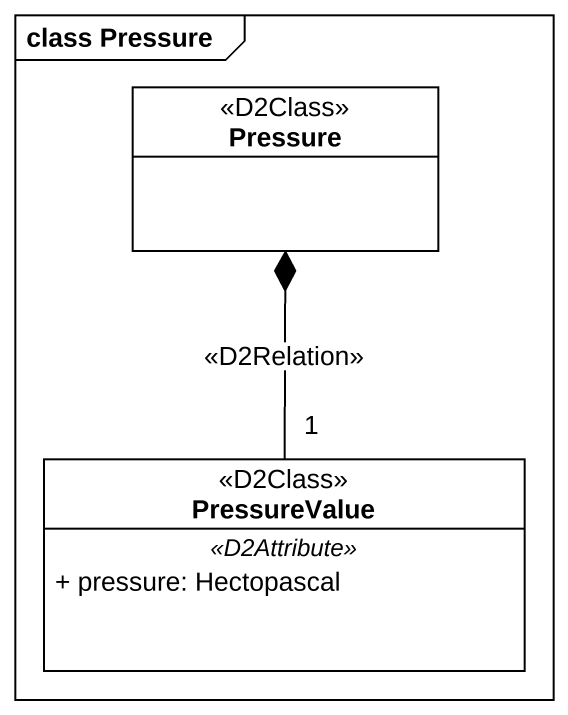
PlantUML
@startuml
mainframe class Pressure
hide circle
hide empty members
skinparam classAttributeIconSize 0
class Pressure <<D2Class>>
class PressureValue <<D2Class>> {
  .. <<D2Attribute>> ..
  + pressure: Hectopascal
}
PressureValue "1" -up-* Pressure : <<D2Relation>>
@enduml
